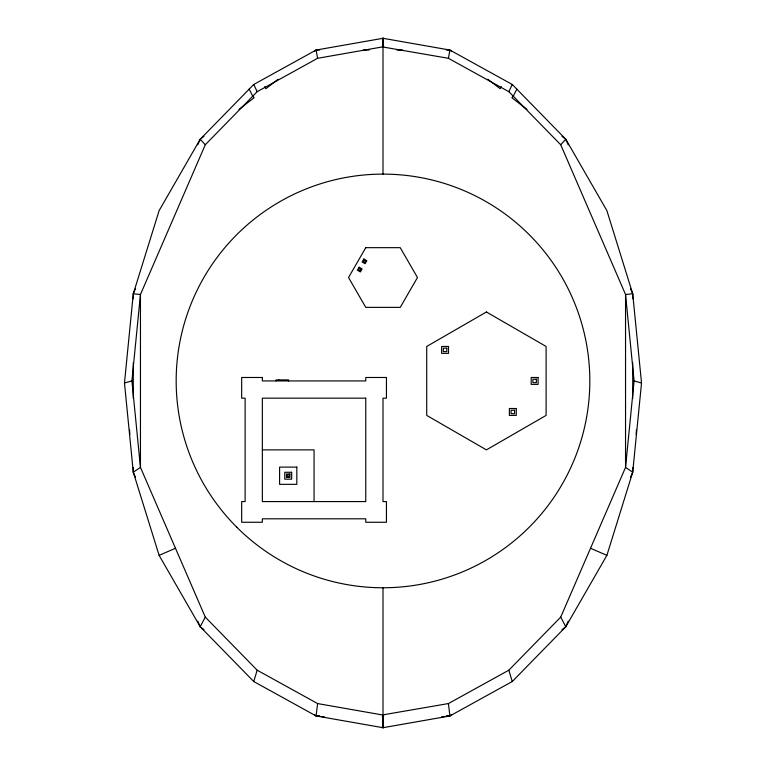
<?xml version="1.0" encoding="UTF-8"?>
<svg xmlns="http://www.w3.org/2000/svg" width="766" height="766" viewBox="0 0 766 766"><rect width="100%" height="100%" fill="white"/><g stroke="black" fill="none" stroke-linecap="round" stroke-linejoin="round"><path stroke-width="1.15" d="M383.575 714.946L383 727.7L316.09 715.951L253.738 681.52L200.194 626.741L159.108 555.35L133.284 472.21L124.475 383L133.284 293.79L159.108 210.65L200.194 139.259L253.738 84.48L316.09 50.049L383 38.3L449.91 50.049L512.263 84.48L565.806 139.259L606.892 210.65L632.716 293.79L641.525 383L632.716 472.21L606.892 555.35L565.806 626.741L512.263 681.52L449.91 715.951L383 727.7L382.425 714.946L317.593 703.571L257.175 670.202L205.288 617.118L140.456 467.384L131.915 380.932L140.456 294.489L205.288 144.745L257.175 91.671L317.593 58.302L382.425 46.918L448.407 58.302L508.825 91.671L560.712 144.745L625.544 294.489L634.085 380.932L625.544 467.384L560.712 617.118L508.825 670.202L448.407 703.571L382.425 714.946M382.425 46.918L383 38.3L383.575 46.918M317.593 703.571L316.09 715.951L319.633 716.344M448.407 58.302L449.91 50.049L446.367 50.049M253.738 681.52L257.175 670.202M133.284 298.73L133.284 293.79L135.4 288.906M197.762 144.879L200.194 139.259L203.976 136.348M562.024 629.652L565.806 626.741L568.238 621.121M630.6 477.094L632.716 472.21L632.716 467.461M508.825 91.671L512.263 84.48M513.239 96.181L516.82 89.143M203.976 629.652L200.194 626.741L205.288 617.118M501.299 86.625L500.15 88.712L487.827 79.233M560.712 144.745L565.806 139.259L562.024 136.348M513.593 96.085L511.889 97.751L527.018 109.404M238.982 109.404L254.111 97.751L252.407 96.085M278.173 79.233L265.85 88.712L264.701 86.625M314.194 51.504L316.09 50.049L319.633 50.049M451.806 714.496L449.91 715.951L446.367 716.344M135.4 477.094L133.284 472.21L140.456 467.384L140.456 294.489L133.284 293.79M159.108 555.35L175.471 548.264M124.475 383L131.915 380.932M441.647 716.871L444.012 716.603M632.716 298.73L632.716 293.79L625.544 294.489L625.544 467.384L632.716 472.21M382.406 38.3L383.594 38.3M363.314 50.049L369.212 50.049M396.788 50.049L402.686 50.049M278.556 380.242L279.245 380.242M129.837 434.504L129.559 429.908M636.163 434.504L636.441 429.908M262.355 449.872L314.06 449.872L314.06 501.577M319.633 715.951L316.09 715.951L314.194 714.496M446.367 715.951L449.91 715.951L448.407 703.571M382.406 727.7L383.594 727.7M321.988 716.603L324.353 716.871M634.085 380.932L641.525 383M590.529 548.264L606.892 555.35M449.91 50.049L451.806 51.504M200.194 139.259L205.288 144.745M560.712 617.118L565.806 626.741M249.18 89.143L252.761 96.181M253.738 84.48L257.175 91.671M565.806 139.259L568.238 144.879M630.6 288.906L632.716 293.79M197.762 621.121L200.194 626.741M508.825 670.202L512.263 681.52M316.09 50.049L317.593 58.302M632.716 362.778L632.716 398.464M383 38.3L383 174.112M383 587.752L383 714.946M288.552 380.932L288.552 379.898L276.143 379.898L276.143 380.932M133.284 362.778L133.284 398.464M133.284 467.461L133.284 472.21M365.765 247.667L348.53 277.522L365.765 307.377L400.235 307.377L417.47 277.522L400.235 247.667L365.765 247.667M359.12 267.219L357.396 270.207L360.384 271.93L362.107 268.943L359.12 267.219M363.86 259.004L362.136 261.991L365.123 263.715L366.847 260.727L363.86 259.004M359.436 268.397L358.574 269.891L360.068 270.752L360.93 269.259L359.436 268.397M364.176 260.181L363.314 261.675L364.808 262.537L365.669 261.043L364.176 260.181M486.41 311.992L426.71 346.462L426.71 415.402L486.41 449.872L546.11 415.402L546.11 346.462L486.41 311.992M448.522 346.462L441.628 346.462L441.628 353.356L448.522 353.356L448.522 346.462M446.798 348.185L443.351 348.185L443.351 351.632L446.798 351.632L446.798 348.185M262.355 377.485L241.673 377.485L241.673 398.167L245.12 398.167L245.12 501.577L241.673 501.577L241.673 522.259L262.355 522.259L262.355 518.812L365.765 518.812L365.765 522.259L386.447 522.259L386.447 501.577L383 501.577L383 398.167L386.447 398.167L386.447 377.485L365.765 377.485L365.765 380.932L262.355 380.932L262.355 377.485M538.086 377.485L531.192 377.485L531.192 384.379L538.086 384.379L538.086 377.485M536.363 379.208L532.916 379.208L532.916 382.655L536.363 382.655L536.363 379.208M365.765 398.167L262.355 398.167L262.355 501.577L365.765 501.577L365.765 398.167M516.265 408.508L509.371 408.508L509.371 415.402L516.265 415.402L516.265 408.508M514.541 410.231L511.094 410.231L511.094 413.678L514.541 413.678L514.541 410.231M296.825 467.107L279.59 467.107L279.59 484.342L296.825 484.342L296.825 467.107M291.655 472.277L284.76 472.277L284.76 479.171L291.655 479.171L291.655 472.277M289.931 474.001L286.484 474.001L286.484 477.448L289.931 477.448L289.931 474.001M289.242 474.69L287.173 474.69L287.173 476.758L289.242 476.758L289.242 474.69M236.751 527.18A206.82 206.82 0 0 0 582.773 434.466A206.82 206.82 0 0 0 329.476 181.159A206.82 206.82 0 0 0 236.751 527.18"/></g></svg>
